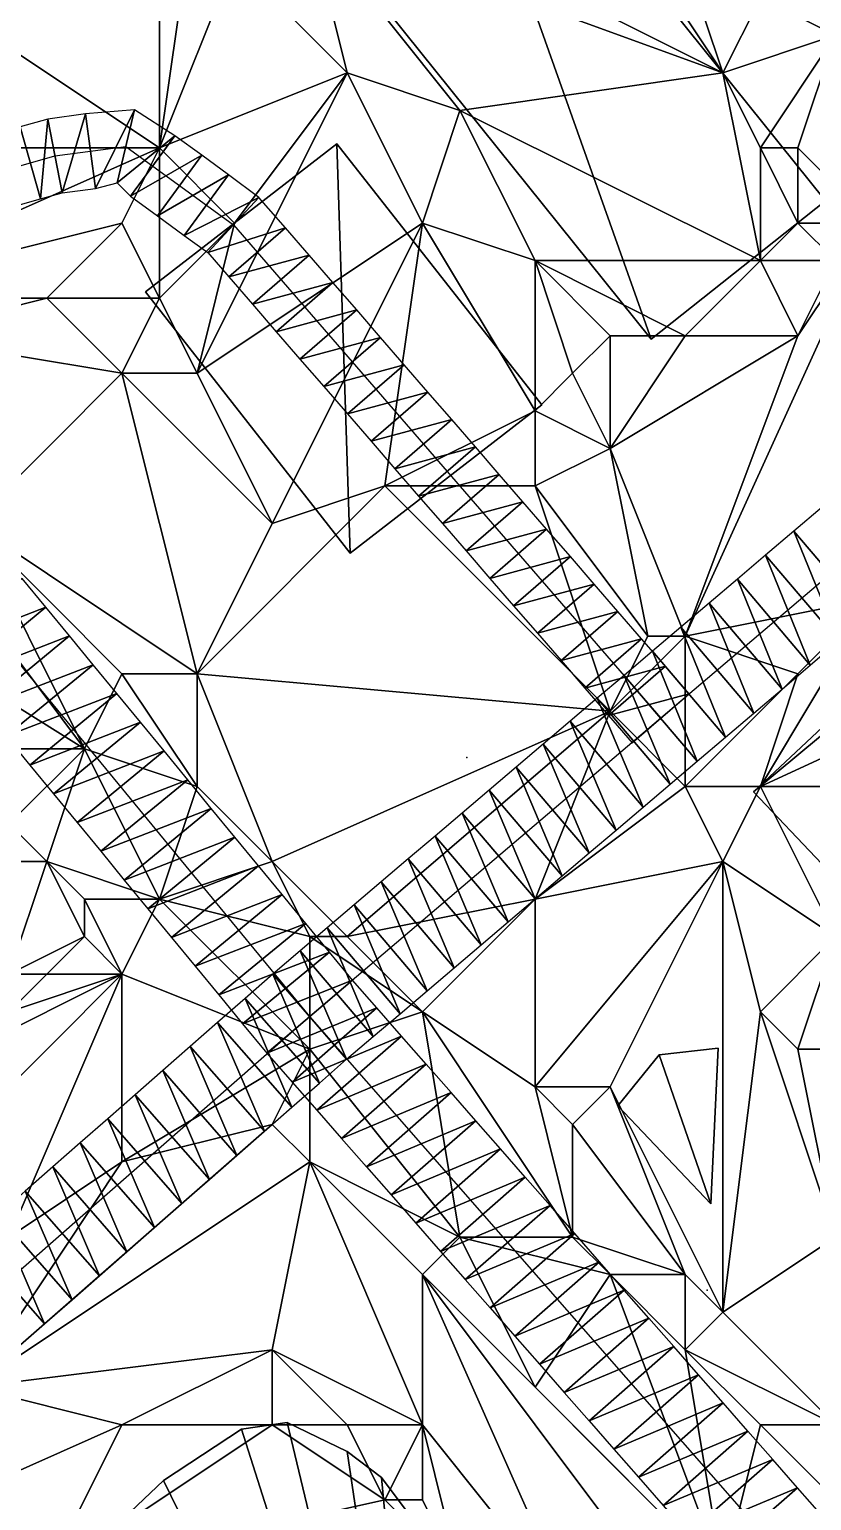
# Model space of a CAD drawing. Header units: metres. Extents: x -1103 to 901, y -902 to 905.
# Drawn here: x -196.9 to -155.3, y 412 to 490.3 of the extents above; entities that cross this region are included whole.
import ezdxf

# ---------------------------------------------------------------- set-up
doc = ezdxf.new("R2010")
doc.units = ezdxf.units.M
for name, color, linetype in [('OSM_BUILDING_FOOTPRINTS', 7, 'CONTINUOUS'), ('OSM_BUILDING_ROOFS', 1, 'CONTINUOUS'), ('OSM_BUILDING_WALLS', 8, 'CONTINUOUS'), ('OSM_ROAD_AXES', 2, 'CONTINUOUS'), ('OSM_ROAD_SURFACE', 9, 'CONTINUOUS'), ('OSM_TERRAIN', 3, 'CONTINUOUS'), ('OSM_TREES', 3, 'CONTINUOUS')]:
    doc.layers.add(name, color=color, linetype=linetype)

msp = doc.modelspace()

# ---------------------------------------------------------------- linework, layer by layer
at = {"layer": 'OSM_BUILDING_FOOTPRINTS'}
for points in [[(-175.877, 507.762, 13.764), (-185.163, 500.397, 13.764), (-163.818, 473.822, 13.764), (-154.532, 481.188, 13.764), (-175.877, 507.762, 13.764)], [(-190.756, 476.333, 12.469), (-180.553, 484.229, 12.469), (-169.643, 470.317, 12.469), (-179.846, 462.42, 12.469), (-190.756, 476.333, 12.469)], [(-133.994, 470.87, 15.923), (-129.705, 466.358, 15.923), (-132.513, 463.725, 15.923), (-134.005, 465.296, 15.923), (-154.731, 445.876, 15.923), (-158.368, 449.714, 15.923), (-143.666, 463.493, 15.923), (-142.826, 462.609, 15.923), (-133.994, 470.87, 15.923)], [(-165.586, 432.992, 15.014), (-163.397, 435.702, 15.014), (-160.247, 436.067, 15.014), (-160.645, 427.762, 15.014), (-165.586, 432.992, 15.014)], [(-209.094, 395.79, 10.701), (-196.459, 406.705, 10.701), (-189.794, 413.031, 10.701), (-185.638, 415.762, 10.701), (-183.195, 416.127, 10.701), (-180, 414.579, 10.701), (-178.187, 413.186, 10.701), (-159.882, 388.757, 10.701), (-171.212, 378.56, 10.701), (-175.413, 383.614, 10.701), (-175.899, 383.448, 10.701), (-180.531, 389.155, 10.701), (-187.074, 383.68, 10.701), (-177.524, 372.721, 10.701), (-182.454, 367.866, 10.701), (-180.564, 365.367, 10.701), (-183.161, 363.232, 10.701), (-185.273, 365.864, 10.701), (-184.676, 366.362, 10.701), (-209.094, 395.79, 10.701)]]:
    msp.add_polyline3d(points, close=True, dxfattribs=at)
at = {"layer": 'OSM_BUILDING_ROOFS'}
for points in [[(-163.818, 473.822, 18.964), (-175.877, 507.762, 18.964), (-185.163, 500.397, 18.964)], [(-163.818, 473.822, 18.964), (-154.532, 481.188, 18.964), (-175.877, 507.762, 18.964)], [(-180.553, 484.229, 21.469), (-190.756, 476.333, 21.469), (-179.846, 462.42, 21.469)], [(-180.553, 484.229, 21.469), (-179.846, 462.42, 21.469), (-169.643, 470.317, 21.469)], [(-142.826, 462.609, 25.923), (-143.666, 463.493, 25.923), (-158.368, 449.714, 25.923)], [(-142.826, 462.609, 25.923), (-158.368, 449.714, 25.923), (-154.731, 445.876, 25.923)], [(-163.397, 435.702, 20.214), (-165.586, 432.992, 20.214), (-160.645, 427.762, 20.214)], [(-163.397, 435.702, 20.214), (-160.645, 427.762, 20.214), (-160.247, 436.067, 20.214)], [(-175.413, 383.614, 28.701), (-183.195, 416.127, 28.701), (-185.638, 415.762, 28.701)], [(-175.413, 383.614, 28.701), (-180, 414.579, 28.701), (-183.195, 416.127, 28.701)], [(-175.413, 383.614, 28.701), (-185.638, 415.762, 28.701), (-189.794, 413.031, 28.701)], [(-175.413, 383.614, 28.701), (-178.187, 413.186, 28.701), (-180, 414.579, 28.701)], [(-175.413, 383.614, 28.701), (-189.794, 413.031, 28.701), (-196.459, 406.705, 28.701)], [(-175.413, 383.614, 28.701), (-159.882, 388.757, 28.701), (-178.187, 413.186, 28.701)]]:
    msp.add_3dface(points, dxfattribs=at)
at = {"layer": 'OSM_BUILDING_WALLS'}
for points in [[(-154.532, 481.188, 13.764), (-175.877, 507.762, 13.764), (-175.877, 507.762, 18.964)], [(-154.532, 481.188, 13.764), (-175.877, 507.762, 18.964), (-154.532, 481.188, 18.964)], [(-185.163, 500.397, 13.764), (-163.818, 473.822, 13.764), (-163.818, 473.822, 18.964)], [(-185.163, 500.397, 13.764), (-163.818, 473.822, 18.964), (-185.163, 500.397, 18.964)], [(-180.553, 484.229, 12.469), (-190.756, 476.333, 12.469), (-190.756, 476.333, 21.469)], [(-180.553, 484.229, 12.469), (-190.756, 476.333, 21.469), (-180.553, 484.229, 21.469)], [(-169.643, 470.317, 12.469), (-180.553, 484.229, 12.469), (-180.553, 484.229, 21.469)], [(-169.643, 470.317, 12.469), (-180.553, 484.229, 21.469), (-169.643, 470.317, 21.469)], [(-163.818, 473.822, 13.764), (-154.532, 481.188, 13.764), (-154.532, 481.188, 18.964)], [(-163.818, 473.822, 13.764), (-154.532, 481.188, 18.964), (-163.818, 473.822, 18.964)], [(-190.756, 476.333, 12.469), (-179.846, 462.42, 12.469), (-179.846, 462.42, 21.469)], [(-190.756, 476.333, 12.469), (-179.846, 462.42, 21.469), (-190.756, 476.333, 21.469)], [(-179.846, 462.42, 12.469), (-169.643, 470.317, 12.469), (-169.643, 470.317, 21.469)], [(-179.846, 462.42, 12.469), (-169.643, 470.317, 21.469), (-179.846, 462.42, 21.469)], [(-143.666, 463.493, 15.923), (-158.368, 449.714, 15.923), (-158.368, 449.714, 25.923)], [(-143.666, 463.493, 15.923), (-158.368, 449.714, 25.923), (-143.666, 463.493, 25.923)], [(-158.368, 449.714, 15.923), (-154.731, 445.876, 15.923), (-154.731, 445.876, 25.923)], [(-158.368, 449.714, 15.923), (-154.731, 445.876, 25.923), (-158.368, 449.714, 25.923)], [(-163.397, 435.702, 15.014), (-165.586, 432.992, 15.014), (-165.586, 432.992, 20.214)], [(-163.397, 435.702, 15.014), (-165.586, 432.992, 20.214), (-163.397, 435.702, 20.214)], [(-160.247, 436.067, 15.014), (-163.397, 435.702, 15.014), (-163.397, 435.702, 20.214)], [(-160.247, 436.067, 15.014), (-163.397, 435.702, 20.214), (-160.247, 436.067, 20.214)], [(-160.645, 427.762, 15.014), (-160.247, 436.067, 15.014), (-160.247, 436.067, 20.214)], [(-160.645, 427.762, 15.014), (-160.247, 436.067, 20.214), (-160.645, 427.762, 20.214)], [(-165.586, 432.992, 15.014), (-160.645, 427.762, 15.014), (-160.645, 427.762, 20.214)], [(-165.586, 432.992, 15.014), (-160.645, 427.762, 20.214), (-165.586, 432.992, 20.214)], [(-183.195, 416.127, 10.701), (-185.638, 415.762, 10.701), (-185.638, 415.762, 28.701)], [(-183.195, 416.127, 10.701), (-185.638, 415.762, 28.701), (-183.195, 416.127, 28.701)], [(-180, 414.579, 10.701), (-183.195, 416.127, 10.701), (-183.195, 416.127, 28.701)], [(-180, 414.579, 10.701), (-183.195, 416.127, 28.701), (-180, 414.579, 28.701)], [(-185.638, 415.762, 10.701), (-189.794, 413.031, 10.701), (-189.794, 413.031, 28.701)], [(-185.638, 415.762, 10.701), (-189.794, 413.031, 28.701), (-185.638, 415.762, 28.701)], [(-178.187, 413.186, 10.701), (-180, 414.579, 10.701), (-180, 414.579, 28.701)], [(-178.187, 413.186, 10.701), (-180, 414.579, 28.701), (-178.187, 413.186, 28.701)], [(-189.794, 413.031, 10.701), (-196.459, 406.705, 10.701), (-196.459, 406.705, 28.701)], [(-189.794, 413.031, 10.701), (-196.459, 406.705, 28.701), (-189.794, 413.031, 28.701)], [(-159.882, 388.757, 10.701), (-178.187, 413.186, 10.701), (-178.187, 413.186, 28.701)], [(-159.882, 388.757, 10.701), (-178.187, 413.186, 28.701), (-159.882, 388.757, 28.701)]]:
    msp.add_3dface(points, dxfattribs=at)
at = {"layer": 'OSM_ROAD_AXES'}
for points in [[(338.128, 881.942, 14.359), (234.895, 793.04, 12.898), (204.718, 767.892, 16.831), (76.88, 658.585, 15.214), (-16.846, 578.441, 10.141), (-81.964, 522.77, 11.318), (-163.309, 453.629, 16.809), (-182.001, 437.737, 14.897), (-234.694, 391.565, 11.193), (-256.57, 375.209, 14.917), (-337.594, 302.816, 14.849)], [(-77.255, 318.222, 13.765), (-85.811, 327.988, 13.455), (-182.001, 437.737, 14.897), (-212.233, 474.475, 11.147), (-217.937, 481.641, 10.915), (-283.232, 563.809, 11.554), (-321.368, 609.272, 10.548), (-364.921, 661.205, 12.399), (-420.401, 724.705, 8.35), (-452.535, 763.666, 7.695)], [(-212.233, 474.475, 11.147), (-199.499, 482.47, 12.869), (-195.575, 483.576, 13.278), (-191.795, 484.085, 13.626), (-186.069, 479.905, 14.453), (-163.309, 453.629, 16.809)]]:
    msp.add_polyline3d(points, dxfattribs=at)
at = {"layer": 'OSM_ROAD_SURFACE'}
for points in [[(-195.193, 481.613, 13.232), (-193.952, 485.813, 13.547), (-195.958, 485.539, 13.371)], [(-195.193, 481.613, 13.232), (-193.418, 481.848, 13.509), (-193.952, 485.813, 13.547)], [(-193.418, 481.848, 13.509), (-191.332, 486.031, 13.755), (-193.952, 485.813, 13.547)], [(-193.418, 481.848, 13.509), (-192.258, 482.139, 13.672), (-191.332, 486.031, 13.755)], [(-192.258, 482.139, 13.672), (-189.184, 484.655, 13.929), (-191.332, 486.031, 13.755)], [(-197.649, 480.914, 12.96), (-196.341, 481.283, 13.096), (-197.426, 485.133, 13.237)], [(-196.341, 481.283, 13.096), (-195.958, 485.539, 13.371), (-197.426, 485.133, 13.237)], [(-196.341, 481.283, 13.096), (-195.193, 481.613, 13.232), (-195.958, 485.539, 13.371)], [(-192.258, 482.139, 13.672), (-191.543, 481.425, 13.888), (-189.184, 484.655, 13.929)], [(-191.543, 481.425, 13.888), (-187.753, 483.61, 14.145), (-189.184, 484.655, 13.929)], [(-191.543, 481.425, 13.888), (-190.111, 480.379, 14.318), (-187.753, 483.61, 14.145)], [(-190.111, 480.379, 14.318), (-186.321, 482.565, 14.374), (-187.753, 483.61, 14.145)], [(-190.111, 480.379, 14.318), (-188.68, 479.334, 14.522), (-186.321, 482.565, 14.374)], [(-188.68, 479.334, 14.522), (-184.708, 481.37, 14.659), (-186.321, 482.565, 14.374)], [(-188.68, 479.334, 14.522), (-187.43, 478.439, 14.665), (-184.708, 481.37, 14.659)], [(-187.43, 478.439, 14.665), (-183.293, 479.754, 14.983), (-184.708, 481.37, 14.659)], [(-187.43, 478.439, 14.665), (-186.316, 477.135, 14.722), (-183.293, 479.754, 14.983)], [(-186.316, 477.135, 14.722), (-182.028, 478.295, 14.989), (-183.293, 479.754, 14.983)], [(-186.316, 477.135, 14.722), (-185.052, 475.676, 14.93), (-182.028, 478.295, 14.989)], [(-185.052, 475.676, 14.93), (-180.764, 476.835, 14.995), (-182.028, 478.295, 14.989)], [(-185.052, 475.676, 14.93), (-183.787, 474.216, 14.93), (-180.764, 476.835, 14.995)], [(-183.787, 474.216, 14.93), (-179.499, 475.375, 14.979), (-180.764, 476.835, 14.995)], [(-183.787, 474.216, 14.93), (-182.523, 472.756, 14.914), (-179.499, 475.375, 14.979)], [(-182.523, 472.756, 14.914), (-178.235, 473.915, 15.005), (-179.499, 475.375, 14.979)], [(-182.523, 472.756, 14.914), (-181.258, 471.296, 14.898), (-178.235, 473.915, 15.005)], [(-181.258, 471.296, 14.898), (-176.971, 472.455, 15.085), (-178.235, 473.915, 15.005)], [(-181.258, 471.296, 14.898), (-179.994, 469.837, 14.939), (-176.971, 472.455, 15.085)], [(-179.994, 469.837, 14.939), (-175.706, 470.996, 15.063), (-176.971, 472.455, 15.085)], [(-179.994, 469.837, 14.939), (-178.73, 468.377, 15.027), (-175.706, 470.996, 15.063)], [(-178.73, 468.377, 15.027), (-174.442, 469.536, 15.042), (-175.706, 470.996, 15.063)], [(-178.73, 468.377, 15.027), (-177.465, 466.917, 15.084), (-174.442, 469.536, 15.042)], [(-177.465, 466.917, 15.084), (-173.177, 468.076, 15.08), (-174.442, 469.536, 15.042)], [(-177.465, 466.917, 15.084), (-176.201, 465.457, 15.261), (-173.177, 468.076, 15.08)], [(-176.201, 465.457, 15.261), (-171.913, 466.616, 15.434), (-173.177, 468.076, 15.08)], [(-176.201, 465.457, 15.261), (-174.936, 463.997, 15.452), (-171.913, 466.616, 15.434)], [(-174.936, 463.997, 15.452), (-170.648, 465.156, 15.694), (-171.913, 466.616, 15.434)], [(-174.936, 463.997, 15.452), (-173.672, 462.538, 15.644), (-170.648, 465.156, 15.694)], [(-173.672, 462.538, 15.644), (-169.384, 463.697, 15.886), (-170.648, 465.156, 15.694)], [(-154.707, 464.877, 17.636), (-156.214, 463.597, 17.525), (-152.328, 459.025, 17.833)], [(-173.672, 462.538, 15.644), (-172.407, 461.078, 15.835), (-169.384, 463.697, 15.886)], [(-172.407, 461.078, 15.835), (-168.119, 462.237, 16.042), (-169.384, 463.697, 15.886)], [(-156.214, 463.597, 17.525), (-157.72, 462.316, 17.414), (-153.834, 457.745, 17.694)], [(-156.214, 463.597, 17.525), (-153.834, 457.745, 17.694), (-152.328, 459.025, 17.833)], [(-157.72, 462.316, 17.414), (-159.226, 461.036, 17.303), (-155.341, 456.464, 17.467)], [(-157.72, 462.316, 17.414), (-155.341, 456.464, 17.467), (-153.834, 457.745, 17.694)], [(-172.407, 461.078, 15.835), (-171.143, 459.618, 16.027), (-168.119, 462.237, 16.042)], [(-171.143, 459.618, 16.027), (-166.855, 460.777, 16.189), (-168.119, 462.237, 16.042)], [(-196.06, 459.543, 12.817), (-197.32, 461.073, 12.59), (-201.953, 457.261, 12.366)], [(-171.143, 459.618, 16.027), (-169.879, 458.158, 16.218), (-166.855, 460.777, 16.189)], [(-169.879, 458.158, 16.218), (-165.591, 459.317, 16.337), (-166.855, 460.777, 16.189)], [(-159.226, 461.036, 17.303), (-160.733, 459.756, 17.193), (-156.847, 455.184, 17.26)], [(-159.226, 461.036, 17.303), (-156.847, 455.184, 17.26), (-155.341, 456.464, 17.467)], [(-196.06, 459.543, 12.817), (-201.953, 457.261, 12.366), (-200.693, 455.73, 12.568)], [(-194.801, 458.012, 13.045), (-196.06, 459.543, 12.817), (-200.693, 455.73, 12.568)], [(-169.879, 458.158, 16.218), (-168.614, 456.698, 16.409), (-165.591, 459.317, 16.337)], [(-168.614, 456.698, 16.409), (-164.326, 457.858, 16.484), (-165.591, 459.317, 16.337)], [(-160.733, 459.756, 17.193), (-162.239, 458.475, 17.051), (-158.353, 453.903, 17.12)], [(-160.733, 459.756, 17.193), (-158.353, 453.903, 17.12), (-156.847, 455.184, 17.26)], [(-162.239, 458.475, 17.051), (-163.746, 457.195, 16.742), (-159.86, 452.623, 16.979)], [(-162.239, 458.475, 17.051), (-159.86, 452.623, 16.979), (-158.353, 453.903, 17.12)], [(-194.801, 458.012, 13.045), (-200.693, 455.73, 12.568), (-199.434, 454.199, 12.773)], [(-193.541, 456.481, 13.272), (-194.801, 458.012, 13.045), (-199.434, 454.199, 12.773)], [(-168.614, 456.698, 16.409), (-167.35, 455.239, 16.596), (-164.326, 457.858, 16.484)], [(-167.35, 455.239, 16.596), (-163.062, 456.398, 16.989), (-164.326, 457.858, 16.484)], [(-163.746, 457.195, 16.742), (-165.252, 455.914, 16.634), (-161.366, 451.343, 16.839)], [(-163.746, 457.195, 16.742), (-161.366, 451.343, 16.839), (-159.86, 452.623, 16.979)], [(-193.541, 456.481, 13.272), (-199.434, 454.199, 12.773), (-198.174, 452.669, 12.977)], [(-192.281, 454.95, 13.488), (-193.541, 456.481, 13.272), (-198.174, 452.669, 12.977)], [(-167.35, 455.239, 16.596), (-166.085, 453.779, 16.764), (-163.062, 456.398, 16.989)], [(-166.085, 453.779, 16.764), (-161.797, 454.938, 16.973), (-163.062, 456.398, 16.989)], [(-165.252, 455.914, 16.634), (-166.69, 454.692, 16.686), (-162.804, 450.121, 16.707)], [(-165.252, 455.914, 16.634), (-162.804, 450.121, 16.707), (-161.366, 451.343, 16.839)], [(-192.281, 454.95, 13.488), (-198.174, 452.669, 12.977), (-196.914, 451.138, 13.209)], [(-191.022, 453.42, 13.618), (-192.281, 454.95, 13.488), (-196.914, 451.138, 13.209)], [(-166.69, 454.692, 16.686), (-168.128, 453.469, 16.51), (-164.242, 448.898, 16.539)], [(-166.69, 454.692, 16.686), (-164.242, 448.898, 16.539), (-162.804, 450.121, 16.707)], [(-166.085, 453.779, 16.764), (-164.821, 452.319, 16.738), (-161.797, 454.938, 16.973)], [(-191.022, 453.42, 13.618), (-196.914, 451.138, 13.209), (-195.655, 449.607, 13.444)], [(-189.762, 451.889, 13.748), (-191.022, 453.42, 13.618), (-195.655, 449.607, 13.444)], [(-168.128, 453.469, 16.51), (-169.566, 452.247, 16.316), (-165.679, 447.676, 16.372)], [(-168.128, 453.469, 16.51), (-165.679, 447.676, 16.372), (-164.242, 448.898, 16.539)], [(-169.566, 452.247, 16.316), (-171.004, 451.024, 16.16), (-167.117, 446.453, 16.205)], [(-169.566, 452.247, 16.316), (-167.117, 446.453, 16.205), (-165.679, 447.676, 16.372)], [(-189.762, 451.889, 13.748), (-195.655, 449.607, 13.444), (-194.395, 448.076, 13.627)], [(-188.502, 450.358, 13.878), (-189.762, 451.889, 13.748), (-194.395, 448.076, 13.627)], [(-171.004, 451.024, 16.16), (-172.441, 449.802, 16.003), (-168.555, 445.231, 16.038)], [(-171.004, 451.024, 16.16), (-168.555, 445.231, 16.038), (-167.117, 446.453, 16.205)], [(-188.502, 450.358, 13.878), (-194.395, 448.076, 13.627), (-193.135, 446.546, 13.813)], [(-187.243, 448.827, 14.029), (-188.502, 450.358, 13.878), (-193.135, 446.546, 13.813)], [(-172.441, 449.802, 16.003), (-173.879, 448.579, 15.847), (-169.993, 444.008, 15.871)], [(-172.441, 449.802, 16.003), (-169.993, 444.008, 15.871), (-168.555, 445.231, 16.038)], [(-187.243, 448.827, 14.029), (-193.135, 446.546, 13.813), (-191.876, 445.015, 13.999)], [(-185.983, 447.297, 14.193), (-187.243, 448.827, 14.029), (-191.876, 445.015, 13.999)], [(-173.879, 448.579, 15.847), (-175.317, 447.357, 15.69), (-171.431, 442.786, 15.734)], [(-173.879, 448.579, 15.847), (-171.431, 442.786, 15.734), (-169.993, 444.008, 15.871)], [(-185.983, 447.297, 14.193), (-191.876, 445.015, 13.999), (-190.616, 443.484, 14.156)], [(-184.723, 445.766, 14.358), (-185.983, 447.297, 14.193), (-190.616, 443.484, 14.156)], [(-175.317, 447.357, 15.69), (-176.755, 446.135, 15.534), (-172.869, 441.563, 15.597)], [(-175.317, 447.357, 15.69), (-172.869, 441.563, 15.597), (-171.431, 442.786, 15.734)], [(-176.755, 446.135, 15.534), (-178.193, 444.912, 15.377), (-174.306, 440.341, 15.46)], [(-176.755, 446.135, 15.534), (-174.306, 440.341, 15.46), (-172.869, 441.563, 15.597)], [(-184.723, 445.766, 14.358), (-190.616, 443.484, 14.156), (-189.356, 441.953, 14.271)], [(-183.464, 444.235, 14.458), (-184.723, 445.766, 14.358), (-189.356, 441.953, 14.271)], [(-183.464, 444.235, 14.458), (-189.356, 441.953, 14.271), (-188.097, 440.423, 14.384)], [(-182.204, 442.704, 14.604), (-183.464, 444.235, 14.458), (-188.097, 440.423, 14.384)], [(-178.193, 444.912, 15.377), (-179.631, 443.69, 15.221), (-175.744, 439.118, 15.323)], [(-178.193, 444.912, 15.377), (-175.744, 439.118, 15.323), (-174.306, 440.341, 15.46)], [(-179.631, 443.69, 15.221), (-181.069, 442.467, 14.959), (-177.182, 437.896, 15.195)], [(-179.631, 443.69, 15.221), (-177.182, 437.896, 15.195), (-175.744, 439.118, 15.323)], [(-182.204, 442.704, 14.604), (-188.097, 440.423, 14.384), (-186.837, 438.892, 14.498)], [(-180.944, 441.174, 14.719), (-182.204, 442.704, 14.604), (-186.837, 438.892, 14.498)], [(-181.069, 442.467, 14.959), (-182.506, 441.245, 14.647), (-178.62, 436.674, 15.2)], [(-181.069, 442.467, 14.959), (-178.62, 436.674, 15.2), (-177.182, 437.896, 15.195)], [(-180.944, 441.174, 14.719), (-186.837, 438.892, 14.498), (-185.577, 437.361, 14.617)], [(-179.715, 439.679, 14.91), (-180.944, 441.174, 14.719), (-185.577, 437.361, 14.617)], [(-182.506, 441.245, 14.647), (-183.961, 440.008, 14.722), (-180.041, 435.466, 15.194)], [(-182.506, 441.245, 14.647), (-180.041, 435.466, 15.194), (-178.62, 436.674, 15.2)], [(-179.715, 439.679, 14.91), (-185.577, 437.361, 14.617), (-184.287, 435.795, 14.817)], [(-183.961, 440.008, 14.722), (-185.442, 438.711, 14.703), (-181.488, 434.198, 15.108)], [(-178.427, 438.211, 15.101), (-179.715, 439.679, 14.91), (-184.287, 435.795, 14.817)], [(-183.961, 440.008, 14.722), (-181.488, 434.198, 15.108), (-180.041, 435.466, 15.194)], [(-185.442, 438.711, 14.703), (-186.905, 437.428, 14.454), (-182.951, 432.915, 14.728)], [(-185.442, 438.711, 14.703), (-182.951, 432.915, 14.728), (-181.488, 434.198, 15.108)], [(-178.427, 438.211, 15.101), (-184.287, 435.795, 14.817), (-182.939, 434.256, 14.787)], [(-177.11, 436.707, 15.26), (-178.427, 438.211, 15.101), (-182.939, 434.256, 14.787)], [(-186.905, 437.428, 14.454), (-188.369, 436.145, 14.31), (-184.415, 431.633, 14.348)], [(-186.905, 437.428, 14.454), (-184.415, 431.633, 14.348), (-182.951, 432.915, 14.728)], [(-177.11, 436.707, 15.26), (-182.939, 434.256, 14.787), (-181.622, 432.753, 15.053)], [(-175.792, 435.204, 15.378), (-177.11, 436.707, 15.26), (-181.622, 432.753, 15.053)], [(-188.369, 436.145, 14.31), (-189.833, 434.863, 14.167), (-185.879, 430.35, 14.186)], [(-188.369, 436.145, 14.31), (-185.879, 430.35, 14.186), (-184.415, 431.633, 14.348)], [(-189.833, 434.863, 14.167), (-191.297, 433.58, 14.024), (-187.342, 429.068, 14.024)], [(-189.833, 434.863, 14.167), (-187.342, 429.068, 14.024), (-185.879, 430.35, 14.186)], [(-175.792, 435.204, 15.378), (-181.622, 432.753, 15.053), (-180.304, 431.249, 15.181)], [(-174.474, 433.7, 15.478), (-175.792, 435.204, 15.378), (-180.304, 431.249, 15.181)], [(-191.297, 433.58, 14.024), (-192.76, 432.298, 13.875), (-188.806, 427.785, 13.861)], [(-191.297, 433.58, 14.024), (-188.806, 427.785, 13.861), (-187.342, 429.068, 14.024)], [(-174.474, 433.7, 15.478), (-180.304, 431.249, 15.181), (-178.986, 429.746, 15.31)], [(-173.156, 432.197, 15.572), (-174.474, 433.7, 15.478), (-178.986, 429.746, 15.31)], [(-192.76, 432.298, 13.875), (-194.224, 431.015, 13.723), (-190.27, 426.503, 13.699)], [(-192.76, 432.298, 13.875), (-190.27, 426.503, 13.699), (-188.806, 427.785, 13.861)], [(-173.156, 432.197, 15.572), (-178.986, 429.746, 15.31), (-177.669, 428.242, 15.438)], [(-171.839, 430.694, 15.665), (-173.156, 432.197, 15.572), (-177.669, 428.242, 15.438)], [(-194.224, 431.015, 13.723), (-195.688, 429.733, 13.571), (-191.734, 425.22, 13.536)], [(-194.224, 431.015, 13.723), (-191.734, 425.22, 13.536), (-190.27, 426.503, 13.699)], [(-171.839, 430.694, 15.665), (-177.669, 428.242, 15.438), (-176.351, 426.739, 15.563)], [(-170.521, 429.19, 15.759), (-171.839, 430.694, 15.665), (-176.351, 426.739, 15.563)], [(-195.688, 429.733, 13.571), (-197.151, 428.45, 13.416), (-193.197, 423.937, 13.374)], [(-195.688, 429.733, 13.571), (-193.197, 423.937, 13.374), (-191.734, 425.22, 13.536)], [(-170.521, 429.19, 15.759), (-176.351, 426.739, 15.563), (-175.033, 425.235, 15.685)], [(-169.203, 427.687, 15.853), (-170.521, 429.19, 15.759), (-175.033, 425.235, 15.685)], [(-197.151, 428.45, 13.416), (-198.615, 427.168, 13.252), (-194.661, 422.655, 13.212)], [(-197.151, 428.45, 13.416), (-194.661, 422.655, 13.212), (-193.197, 423.937, 13.374)], [(-198.615, 427.168, 13.252), (-200.079, 425.885, 13.047), (-196.125, 421.372, 13.049)], [(-198.615, 427.168, 13.252), (-196.125, 421.372, 13.049), (-194.661, 422.655, 13.212)], [(-169.203, 427.687, 15.853), (-175.033, 425.235, 15.685), (-173.716, 423.732, 15.785)], [(-167.886, 426.183, 16.001), (-169.203, 427.687, 15.853), (-173.716, 423.732, 15.785)], [(-200.079, 425.885, 13.047), (-197.588, 420.09, 12.887), (-196.125, 421.372, 13.049)], [(-167.886, 426.183, 16.001), (-173.716, 423.732, 15.785), (-172.398, 422.229, 15.883)], [(-166.568, 424.68, 16.072), (-167.886, 426.183, 16.001), (-172.398, 422.229, 15.883)], [(-166.568, 424.68, 16.072), (-172.398, 422.229, 15.883), (-171.08, 420.725, 15.955)], [(-165.25, 423.177, 16.143), (-166.568, 424.68, 16.072), (-171.08, 420.725, 15.955)], [(-165.25, 423.177, 16.143), (-171.08, 420.725, 15.955), (-169.763, 419.222, 16.001)], [(-163.933, 421.673, 16.236), (-165.25, 423.177, 16.143), (-169.763, 419.222, 16.001)], [(-163.933, 421.673, 16.236), (-169.763, 419.222, 16.001), (-168.445, 417.718, 16.065)], [(-162.615, 420.17, 16.33), (-163.933, 421.673, 16.236), (-168.445, 417.718, 16.065)], [(-162.615, 420.17, 16.33), (-168.445, 417.718, 16.065), (-167.127, 416.215, 16.136)], [(-161.297, 418.666, 16.416), (-162.615, 420.17, 16.33), (-167.127, 416.215, 16.136)], [(-161.297, 418.666, 16.416), (-167.127, 416.215, 16.136), (-165.81, 414.712, 16.207)], [(-159.98, 417.163, 16.493), (-161.297, 418.666, 16.416), (-165.81, 414.712, 16.207)], [(-159.98, 417.163, 16.493), (-165.81, 414.712, 16.207), (-164.492, 413.208, 16.279)], [(-158.662, 415.659, 16.57), (-159.98, 417.163, 16.493), (-164.492, 413.208, 16.279)], [(-158.662, 415.659, 16.57), (-164.492, 413.208, 16.279), (-163.174, 411.705, 16.35)], [(-157.344, 414.156, 16.623), (-158.662, 415.659, 16.57), (-163.174, 411.705, 16.35)], [(-157.344, 414.156, 16.623), (-163.174, 411.705, 16.35), (-161.857, 410.201, 16.421)], [(-156.027, 412.653, 16.663), (-157.344, 414.156, 16.623), (-161.857, 410.201, 16.421)], [(-156.027, 412.653, 16.663), (-161.857, 410.201, 16.421), (-160.539, 408.698, 16.492)], [(-154.709, 411.149, 16.702), (-156.027, 412.653, 16.663), (-160.539, 408.698, 16.492)]]:
    msp.add_3dface(points, dxfattribs=at)
at = {"layer": 'OSM_TERRAIN'}
for points in [[(-160, 488, 16.051), (-172, 506, 16.197), (-184, 500, 16.05)], [(-160, 488, 16.051), (-162, 494, 16.632), (-172, 506, 16.197)], [(-190, 484, 13.773), (-190, 502, 14.034), (-208, 496, 12.621)], [(-190, 502, 14.034), (-190, 484, 13.773), (-188, 498, 14.292)], [(-182, 496, 15.958), (-160, 488, 16.051), (-184, 500, 16.05)], [(-158, 492, 17.577), (-154, 490, 17.994), (-154, 500, 18.644)], [(-190, 484, 13.773), (-186, 494, 14.341), (-188, 498, 14.292)], [(-208, 496, 12.621), (-206, 484, 12.439), (-190, 484, 13.773)], [(-180, 488, 15.038), (-182, 496, 15.958), (-186, 494, 14.341)], [(-180, 488, 15.038), (-174, 486, 16.015), (-182, 496, 15.958)], [(-182, 496, 15.958), (-174, 486, 16.015), (-160, 488, 16.051)], [(-190, 484, 13.773), (-180, 488, 15.038), (-186, 494, 14.341)], [(-160, 488, 16.051), (-158, 492, 17.577), (-162, 494, 16.632)], [(-160, 488, 16.051), (-154, 490, 17.994), (-158, 492, 17.577)], [(-158, 484, 16.616), (-154, 490, 17.994), (-160, 488, 16.051)], [(-158, 484, 16.616), (-156, 484, 17.6), (-154, 490, 17.994)], [(-152, 480, 17.862), (-154, 490, 17.994), (-156, 484, 17.6)], [(-186, 480, 14.444), (-180, 488, 15.038), (-190, 484, 13.773)], [(-186, 480, 14.444), (-188, 472, 14.813), (-180, 488, 15.038)], [(-188, 472, 14.813), (-176, 480, 15.032), (-180, 488, 15.038)], [(-176, 480, 15.032), (-174, 486, 16.015), (-180, 488, 15.038)], [(-174, 486, 16.015), (-158, 478, 16.156), (-160, 488, 16.051)], [(-158, 478, 16.156), (-158, 484, 16.616), (-160, 488, 16.051)], [(-176, 480, 15.032), (-170, 478, 16.035), (-174, 486, 16.015)], [(-170, 478, 16.035), (-158, 478, 16.156), (-174, 486, 16.015)], [(-208, 476, 11.687), (-192, 480, 13.942), (-190, 484, 13.773)], [(-208, 476, 11.687), (-190, 484, 13.773), (-206, 484, 12.439)], [(-190, 476, 14.915), (-190, 484, 13.773), (-192, 480, 13.942)], [(-190, 476, 14.915), (-186, 480, 14.444), (-190, 484, 13.773)], [(-158, 478, 16.156), (-156, 480, 16.361), (-158, 484, 16.616)], [(-156, 480, 16.361), (-156, 484, 17.6), (-158, 484, 16.616)], [(-156, 480, 16.361), (-152, 480, 17.862), (-156, 484, 17.6)], [(-208, 476, 11.687), (-196, 476, 13.15), (-192, 480, 13.942)], [(-190, 476, 14.915), (-192, 480, 13.942), (-196, 476, 13.15)], [(-190, 476, 14.915), (-188, 472, 14.813), (-186, 480, 14.444)], [(-188, 472, 14.813), (-184, 464, 14.707), (-176, 480, 15.032)], [(-178, 466, 15.041), (-176, 480, 15.032), (-184, 464, 14.707)], [(-178, 466, 15.041), (-170, 470, 14.924), (-176, 480, 15.032)], [(-170, 470, 14.924), (-170, 478, 16.035), (-176, 480, 15.032)], [(-152, 460, 17.743), (-152, 480, 17.862), (-162, 458, 17.045)], [(-162, 458, 17.045), (-152, 480, 17.862), (-156, 474, 17.495)], [(-158, 478, 16.156), (-154, 478, 17.352), (-156, 480, 16.361)], [(-156, 474, 17.495), (-152, 480, 17.862), (-154, 478, 17.352)], [(-154, 478, 17.352), (-152, 480, 17.862), (-156, 480, 16.361)], [(-170, 470, 14.924), (-168, 472, 15.684), (-170, 478, 16.035)], [(-168, 472, 15.684), (-166, 474, 16.207), (-170, 478, 16.035)], [(-166, 474, 16.207), (-162, 474, 16.252), (-170, 478, 16.035)], [(-170, 478, 16.035), (-162, 474, 16.252), (-158, 478, 16.156)], [(-162, 474, 16.252), (-156, 474, 17.495), (-158, 478, 16.156)], [(-156, 474, 17.495), (-154, 478, 17.352), (-158, 478, 16.156)], [(-204, 474, 12.052), (-196, 476, 13.15), (-208, 476, 11.687)], [(-204, 474, 12.052), (-192, 472, 13.734), (-196, 476, 13.15)], [(-196, 476, 13.15), (-192, 472, 13.734), (-190, 476, 14.915)], [(-192, 472, 13.734), (-188, 472, 14.813), (-190, 476, 14.915)], [(-200, 464, 12.089), (-192, 472, 13.734), (-204, 474, 12.052)], [(-168, 472, 15.684), (-166, 468, 16.445), (-166, 474, 16.207)], [(-162, 458, 17.045), (-156, 474, 17.495), (-166, 468, 16.445)], [(-166, 468, 16.445), (-156, 474, 17.495), (-162, 474, 16.252)], [(-166, 468, 16.445), (-162, 474, 16.252), (-166, 474, 16.207)], [(-200, 464, 12.089), (-188, 456, 14.113), (-192, 472, 13.734)], [(-188, 456, 14.113), (-184, 464, 14.707), (-192, 472, 13.734)], [(-184, 464, 14.707), (-188, 472, 14.813), (-192, 472, 13.734)], [(-170, 470, 14.924), (-166, 468, 16.445), (-168, 472, 15.684)], [(-170, 466, 15.636), (-170, 470, 14.924), (-178, 466, 15.041)], [(-170, 466, 15.636), (-166, 468, 16.445), (-170, 470, 14.924)], [(-164, 458, 16.428), (-166, 468, 16.445), (-170, 466, 15.636)], [(-164, 458, 16.428), (-162, 458, 17.045), (-166, 468, 16.445)], [(-188, 456, 14.113), (-166, 454, 16.734), (-178, 466, 15.041)], [(-188, 456, 14.113), (-178, 466, 15.041), (-184, 464, 14.707)], [(-166, 454, 16.734), (-170, 466, 15.636), (-178, 466, 15.041)], [(-166, 454, 16.734), (-164, 458, 16.428), (-170, 466, 15.636)], [(-194, 452, 13.646), (-200, 464, 12.089), (-200, 460, 12.716)], [(-194, 452, 13.646), (-192, 456, 13.361), (-200, 464, 12.089)], [(-192, 456, 13.361), (-188, 456, 14.113), (-200, 464, 12.089)], [(-202, 452, 12.257), (-194, 452, 13.646), (-210, 462, 10.959)], [(-210, 462, 10.959), (-194, 452, 13.646), (-200, 460, 12.716)], [(-146, 450, 18.179), (-132, 462, 18.134), (-158, 450, 18.09)], [(-158, 450, 18.09), (-132, 462, 18.134), (-152, 460, 17.743)], [(-156, 456, 17.293), (-152, 460, 17.743), (-162, 458, 17.045)], [(-156, 456, 17.293), (-158, 450, 18.09), (-152, 460, 17.743)], [(-166, 454, 16.734), (-162, 458, 17.045), (-164, 458, 16.428)], [(-166, 454, 16.734), (-162, 450, 16.695), (-162, 458, 17.045)], [(-162, 450, 16.695), (-156, 456, 17.293), (-162, 458, 17.045)], [(-188, 450, 13.861), (-192, 456, 13.361), (-194, 452, 13.646)], [(-188, 450, 13.861), (-188, 456, 14.113), (-192, 456, 13.361)], [(-188, 450, 13.861), (-184, 446, 14.319), (-188, 456, 14.113)], [(-184, 446, 14.319), (-166, 454, 16.734), (-188, 456, 14.113)], [(-162, 450, 16.695), (-158, 450, 18.09), (-156, 456, 17.293)], [(-184, 446, 14.319), (-180, 442, 15.216), (-166, 454, 16.734)], [(-180, 442, 15.216), (-170, 444, 15.82), (-166, 454, 16.734)], [(-170, 444, 15.82), (-162, 450, 16.695), (-166, 454, 16.734)], [(-202, 452, 12.257), (-198, 448, 13.042), (-194, 452, 13.646)], [(-198, 448, 13.042), (-196, 446, 13.33), (-194, 452, 13.646)], [(-196, 446, 13.33), (-190, 444, 14.229), (-194, 452, 13.646)], [(-190, 444, 14.229), (-188, 450, 13.861), (-194, 452, 13.646)], [(-190, 444, 14.229), (-184, 446, 14.319), (-188, 450, 13.861)], [(-170, 444, 15.82), (-160, 446, 17.166), (-162, 450, 16.695)], [(-160, 446, 17.166), (-158, 450, 18.09), (-162, 450, 16.695)], [(-160, 446, 17.166), (-154, 442, 17.875), (-158, 450, 18.09)], [(-154, 442, 17.875), (-146, 450, 18.179), (-158, 450, 18.09)], [(-198, 446, 12.392), (-196, 446, 13.33), (-198, 448, 13.042)], [(-198, 440, 10.975), (-194, 442, 13.069), (-196, 446, 13.33)], [(-198, 440, 10.975), (-196, 446, 13.33), (-198, 446, 12.392)], [(-194, 442, 13.069), (-194, 444, 13.598), (-196, 446, 13.33)], [(-194, 444, 13.598), (-190, 444, 14.229), (-196, 446, 13.33)], [(-190, 444, 14.229), (-182, 442, 14.543), (-184, 446, 14.319)], [(-182, 442, 14.543), (-180, 442, 15.216), (-184, 446, 14.319)], [(-170, 434, 16.065), (-166, 434, 16.986), (-160, 446, 17.166)], [(-170, 434, 16.065), (-160, 446, 17.166), (-170, 444, 15.82)], [(-166, 434, 16.986), (-160, 422, 17.224), (-160, 446, 17.166)], [(-160, 422, 17.224), (-158, 438, 17.436), (-160, 446, 17.166)], [(-158, 438, 17.436), (-154, 442, 17.875), (-160, 446, 17.166)], [(-192, 440, 13.712), (-194, 444, 13.598), (-194, 442, 13.069)], [(-192, 440, 13.712), (-190, 444, 14.229), (-194, 444, 13.598)], [(-182, 436, 15.041), (-190, 444, 14.229), (-192, 440, 13.712)], [(-190, 444, 14.229), (-182, 436, 15.041), (-182, 442, 14.543)], [(-176, 438, 15.2), (-170, 444, 15.82), (-180, 442, 15.216)], [(-170, 434, 16.065), (-170, 444, 15.82), (-176, 438, 15.2)], [(-196, 440, 11.589), (-194, 442, 13.069), (-198, 440, 10.975)], [(-196, 440, 11.589), (-192, 440, 13.712), (-194, 442, 13.069)], [(-182, 436, 15.041), (-176, 438, 15.2), (-182, 442, 14.543)], [(-176, 438, 15.2), (-180, 442, 15.216), (-182, 442, 14.543)], [(-158, 438, 17.436), (-156, 436, 18.38), (-154, 442, 17.875)], [(-156, 436, 18.38), (-154, 436, 18.796), (-154, 442, 17.875)], [(-198, 426, 13.326), (-192, 440, 13.712), (-200, 432, 12.869)], [(-200, 432, 12.869), (-192, 440, 13.712), (-200, 436, 11.691)], [(-200, 436, 11.691), (-192, 440, 13.712), (-198, 438, 11.628)], [(-198, 426, 13.326), (-192, 430, 13.986), (-192, 440, 13.712)], [(-198, 438, 11.628), (-196, 440, 11.589), (-198, 440, 10.975)], [(-198, 438, 11.628), (-192, 440, 13.712), (-196, 440, 11.589)], [(-192, 430, 13.986), (-182, 436, 15.041), (-192, 440, 13.712)], [(-174, 426, 15.796), (-176, 438, 15.2), (-182, 436, 15.041)], [(-174, 426, 15.796), (-168, 426, 15.903), (-176, 438, 15.2)], [(-168, 426, 15.903), (-170, 434, 16.065), (-176, 438, 15.2)], [(-158, 438, 17.436), (-160, 422, 17.224), (-154, 426, 18.418)], [(-154, 426, 18.418), (-156, 436, 18.38), (-158, 438, 17.436)], [(-192, 430, 13.986), (-184, 432, 14.344), (-182, 436, 15.041)], [(-182, 430, 14.882), (-182, 436, 15.041), (-184, 432, 14.344)], [(-182, 430, 14.882), (-174, 426, 15.796), (-182, 436, 15.041)], [(-154, 426, 18.418), (-154, 436, 18.796), (-156, 436, 18.38)], [(-168, 426, 15.903), (-168, 432, 16.601), (-170, 434, 16.065)], [(-168, 432, 16.601), (-166, 434, 16.986), (-170, 434, 16.065)], [(-162, 424, 17.083), (-166, 434, 16.986), (-168, 432, 16.601)], [(-162, 424, 17.083), (-160, 422, 17.224), (-166, 434, 16.986)], [(-200, 418, 12.567), (-184, 432, 14.344), (-192, 430, 13.986)], [(-200, 418, 12.567), (-182, 430, 14.882), (-184, 432, 14.344)], [(-168, 426, 15.903), (-162, 424, 17.083), (-168, 432, 16.601)], [(-200, 418, 12.567), (-184, 420, 14.176), (-182, 430, 14.882)], [(-200, 418, 12.567), (-192, 430, 13.986), (-198, 426, 13.326)], [(-184, 420, 14.176), (-176, 416, 14.606), (-182, 430, 14.882)], [(-182, 430, 14.882), (-176, 416, 14.606), (-176, 424, 15.467)], [(-182, 430, 14.882), (-176, 424, 15.467), (-174, 426, 15.796)], [(-170, 418, 15.949), (-174, 426, 15.796), (-176, 424, 15.467)], [(-170, 418, 15.949), (-166, 424, 16.039), (-174, 426, 15.796)], [(-174, 426, 15.796), (-166, 424, 16.039), (-168, 426, 15.903)], [(-166, 424, 16.039), (-162, 424, 17.083), (-168, 426, 15.903)], [(-154, 416, 17.503), (-154, 426, 18.418), (-160, 422, 17.224)], [(-176, 416, 14.606), (-168, 406, 15.033), (-176, 424, 15.467)], [(-168, 406, 15.033), (-164, 408, 15.662), (-176, 424, 15.467)], [(-164, 408, 15.662), (-160, 408, 16.472), (-176, 424, 15.467)], [(-176, 424, 15.467), (-160, 408, 16.472), (-170, 418, 15.949)], [(-170, 418, 15.949), (-160, 408, 16.472), (-166, 424, 16.039)], [(-160, 408, 16.472), (-162, 420, 16.323), (-166, 424, 16.039)], [(-162, 420, 16.323), (-162, 424, 17.083), (-166, 424, 16.039)], [(-162, 420, 16.323), (-160, 422, 17.224), (-162, 424, 17.083)], [(-162, 420, 16.323), (-154, 416, 17.503), (-160, 422, 17.224)], [(-192, 416, 13.193), (-184, 420, 14.176), (-200, 418, 12.567)], [(-192, 416, 13.193), (-184, 416, 12.839), (-184, 420, 14.176)], [(-184, 416, 12.839), (-180, 416, 13.339), (-184, 420, 14.176)], [(-180, 416, 13.339), (-176, 416, 14.606), (-184, 420, 14.176)], [(-160, 408, 16.472), (-158, 416, 16.555), (-162, 420, 16.323)], [(-158, 416, 16.555), (-154, 416, 17.503), (-162, 420, 16.323)], [(-210, 408, 11.631), (-192, 416, 13.193), (-200, 418, 12.567)], [(-196, 408, 12.815), (-192, 416, 13.193), (-210, 408, 11.631)], [(-196, 408, 12.815), (-184, 416, 12.839), (-192, 416, 13.193)], [(-196, 408, 12.815), (-178, 412, 12.839), (-184, 416, 12.839)], [(-184, 416, 12.839), (-178, 412, 12.839), (-180, 416, 13.339)], [(-178, 412, 12.839), (-176, 416, 14.606), (-180, 416, 13.339)], [(-178, 412, 12.839), (-176, 412, 13.299), (-176, 416, 14.606)], [(-174, 408, 12.947), (-168, 406, 15.033), (-176, 416, 14.606)], [(-176, 412, 13.299), (-174, 408, 12.947), (-176, 416, 14.606)], [(-160, 408, 16.472), (-152, 410, 16.739), (-158, 416, 16.555)], [(-158, 416, 16.555), (-152, 410, 16.739), (-154, 416, 17.503)], [(-196, 408, 12.815), (-174, 408, 12.947), (-178, 412, 12.839)], [(-174, 408, 12.947), (-176, 412, 13.299), (-178, 412, 12.839)]]:
    msp.add_3dface(points, dxfattribs=at)
at = {"layer": 'OSM_TREES'}
for p in [(-173.626, 451.543, 15.737), (-160.833, 423.172, 17.176)]:
    msp.add_point(p, dxfattribs=at)

doc.saveas('drawing.dxf')
